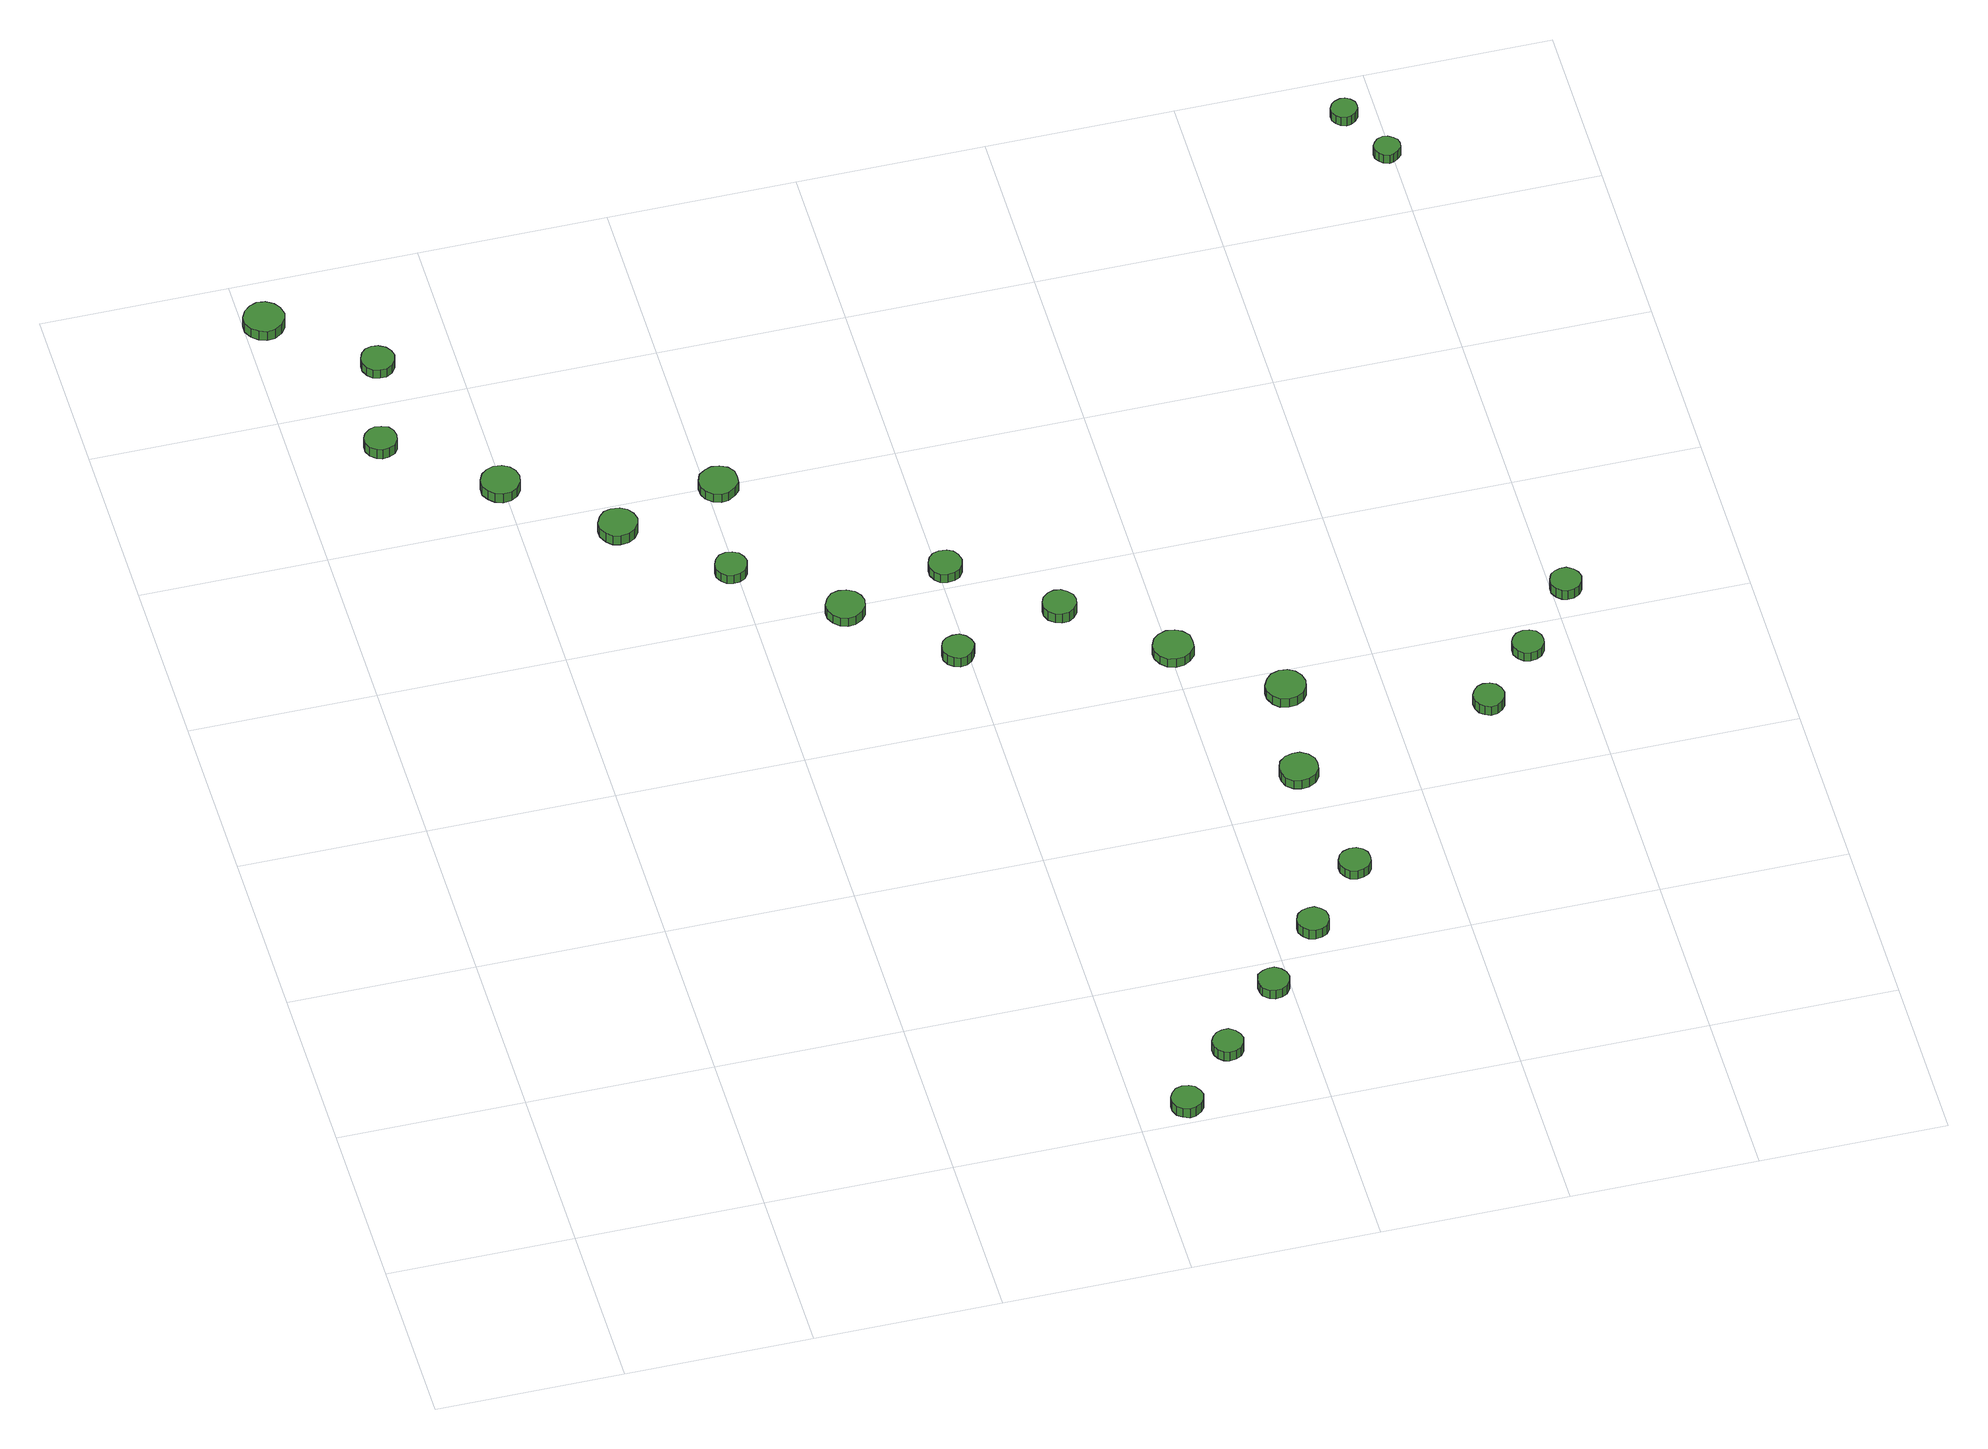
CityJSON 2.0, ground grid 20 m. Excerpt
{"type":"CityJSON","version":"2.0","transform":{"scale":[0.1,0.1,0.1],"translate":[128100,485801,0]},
"CityObjects":{
"tree1":{"type":"SolitaryVegetationObject","attributes":{"function":"something"},"geometry":[{"type":"MultiSurface","lod":"1","boundaries":[[[0,1,2,3,4,5,6,7,8,9,10,11,12,13,14]],[[15,16,17,18,19,20,21,22,23,24,25,26,27,28,29]],[[0,29,28,1]],[[1,28,27,2]],[[2,27,26,3]],[[3,26,25,4]],[[4,25,24,5]],[[5,24,23,6]],[[6,23,22,7]],[[7,22,21,8]],[[8,21,20,9]],[[9,20,19,10]],[[10,19,18,11]],[[11,18,17,12]],[[12,17,16,13]],[[13,16,15,14]],[[14,15,29,0]]]}]},
"tree2":{"type":"SolitaryVegetationObject","attributes":{"function":"something"},"geometry":[{"type":"MultiSurface","lod":"1","boundaries":[[[30,31,32,33,34,35,36,37,38,39,40,41,42,43,44]],[[45,46,47,48,49,50,51,52,53,54,55,56,57,58,59]],[[30,59,58,31]],[[31,58,57,32]],[[32,57,56,33]],[[33,56,55,34]],[[34,55,54,35]],[[35,54,53,36]],[[36,53,52,37]],[[37,52,51,38]],[[38,51,50,39]],[[39,50,49,40]],[[40,49,48,41]],[[41,48,47,42]],[[42,47,46,43]],[[43,46,45,44]],[[44,45,59,30]]]}]},
"tree3":{"type":"SolitaryVegetationObject","attributes":{"function":"something"},"geometry":[{"type":"MultiSurface","lod":"1","boundaries":[[[60,61,62,63,64,65,66,67,68,69,70,71,72,73,74]],[[75,76,77,78,79,80,81,82,83,84,85,86,87,88,89]],[[60,89,88,61]],[[61,88,87,62]],[[62,87,86,63]],[[63,86,85,64]],[[64,85,84,65]],[[65,84,83,66]],[[66,83,82,67]],[[67,82,81,68]],[[68,81,80,69]],[[69,80,79,70]],[[70,79,78,71]],[[71,78,77,72]],[[72,77,76,73]],[[73,76,75,74]],[[74,75,89,60]]]}]},
"tree4":{"type":"SolitaryVegetationObject","attributes":{"function":"something"},"geometry":[{"type":"MultiSurface","lod":"1","boundaries":[[[90,91,92,93,94,95,96,97,98,99,100,101,102,103,104]],[[105,106,107,108,109,110,111,112,113,114,115,116,117,118,119]],[[90,119,118,91]],[[91,118,117,92]],[[92,117,116,93]],[[93,116,115,94]],[[94,115,114,95]],[[95,114,113,96]],[[96,113,112,97]],[[97,112,111,98]],[[98,111,110,99]],[[99,110,109,100]],[[100,109,108,101]],[[101,108,107,102]],[[102,107,106,103]],[[103,106,105,104]],[[104,105,119,90]]]}]},
"tree5":{"type":"SolitaryVegetationObject","attributes":{"function":"something"},"geometry":[{"type":"MultiSurface","lod":"1","boundaries":[[[120,121,122,123,124,125,126,127,128,129,130,131,132,133,134]],[[135,136,137,138,139,140,141,142,143,144,145,146,147,148,149]],[[120,149,148,121]],[[121,148,147,122]],[[122,147,146,123]],[[123,146,145,124]],[[124,145,144,125]],[[125,144,143,126]],[[126,143,142,127]],[[127,142,141,128]],[[128,141,140,129]],[[129,140,139,130]],[[130,139,138,131]],[[131,138,137,132]],[[132,137,136,133]],[[133,136,135,134]],[[134,135,149,120]]]}]},
"tree6":{"type":"SolitaryVegetationObject","attributes":{"function":"something"},"geometry":[{"type":"MultiSurface","lod":"1","boundaries":[[[150,151,152,153,154,155,156,157,158,159,160,161,162,163,164]],[[165,166,167,168,169,170,171,172,173,174,175,176,177,178,179]],[[150,179,178,151]],[[151,178,177,152]],[[152,177,176,153]],[[153,176,175,154]],[[154,175,174,155]],[[155,174,173,156]],[[156,173,172,157]],[[157,172,171,158]],[[158,171,170,159]],[[159,170,169,160]],[[160,169,168,161]],[[161,168,167,162]],[[162,167,166,163]],[[163,166,165,164]],[[164,165,179,150]]]}]},
"tree7":{"type":"SolitaryVegetationObject","attributes":{"function":"something"},"geometry":[{"type":"MultiSurface","lod":"1","boundaries":[[[180,181,182,183,184,185,186,187,188,189,190,191,192,193,194]],[[195,196,197,198,199,200,201,202,203,204,205,206,207,208,209]],[[180,209,208,181]],[[181,208,207,182]],[[182,207,206,183]],[[183,206,205,184]],[[184,205,204,185]],[[185,204,203,186]],[[186,203,202,187]],[[187,202,201,188]],[[188,201,200,189]],[[189,200,199,190]],[[190,199,198,191]],[[191,198,197,192]],[[192,197,196,193]],[[193,196,195,194]],[[194,195,209,180]]]}]},
"tree8":{"type":"SolitaryVegetationObject","attributes":{"function":"something"},"geometry":[{"type":"MultiSurface","lod":"1","boundaries":[[[210,211,212,213,214,215,216,217,218,219,220,221,222,223,224]],[[225,226,227,228,229,230,231,232,233,234,235,236,237,238,239]],[[210,239,238,211]],[[211,238,237,212]],[[212,237,236,213]],[[213,236,235,214]],[[214,235,234,215]],[[215,234,233,216]],[[216,233,232,217]],[[217,232,231,218]],[[218,231,230,219]],[[219,230,229,220]],[[220,229,228,221]],[[221,228,227,222]],[[222,227,226,223]],[[223,226,225,224]],[[224,225,239,210]]]}]},
"tree9":{"type":"SolitaryVegetationObject","attributes":{"function":"something"},"geometry":[{"type":"MultiSurface","lod":"1","boundaries":[[[240,241,242,243,244,245,246,247,248,249,250,251,252,253,254]],[[255,256,257,258,259,260,261,262,263,264,265,266,267,268,269]],[[240,269,268,241]],[[241,268,267,242]],[[242,267,266,243]],[[243,266,265,244]],[[244,265,264,245]],[[245,264,263,246]],[[246,263,262,247]],[[247,262,261,248]],[[248,261,260,249]],[[249,260,259,250]],[[250,259,258,251]],[[251,258,257,252]],[[252,257,256,253]],[[253,256,255,254]],[[254,255,269,240]]]}]},
"tree10":{"type":"SolitaryVegetationObject","attributes":{"function":"something"},"geometry":[{"type":"MultiSurface","lod":"1","boundaries":[[[270,271,272,273,274,275,276,277,278,279,280,281,282,283,284]],[[285,286,287,288,289,290,291,292,293,294,295,296,297,298,299]],[[270,299,298,271]],[[271,298,297,272]],[[272,297,296,273]],[[273,296,295,274]],[[274,295,294,275]],[[275,294,293,276]],[[276,293,292,277]],[[277,292,291,278]],[[278,291,290,279]],[[279,290,289,280]],[[280,289,288,281]],[[281,288,287,282]],[[282,287,286,283]],[[283,286,285,284]],[[284,285,299,270]]]}]},
"tree11":{"type":"SolitaryVegetationObject","attributes":{"function":"something"},"geometry":[{"type":"MultiSurface","lod":"1","boundaries":[[[300,301,302,303,304,305,306,307,308,309,310,311,312,313,314]],[[315,316,317,318,319,320,321,322,323,324,325,326,327,328,329]],[[300,329,328,301]],[[301,328,327,302]],[[302,327,326,303]],[[303,326,325,304]],[[304,325,324,305]],[[305,324,323,306]],[[306,323,322,307]],[[307,322,321,308]],[[308,321,320,309]],[[309,320,319,310]],[[310,319,318,311]],[[311,318,317,312]],[[312,317,316,313]],[[313,316,315,314]],[[314,315,329,300]]]}]},
"tree12":{"type":"SolitaryVegetationObject","attributes":{"function":"something"},"geometry":[{"type":"MultiSurface","lod":"1","boundaries":[[[330,331,332,333,334,335,336,337,338,339,340,341,342,343,344]],[[345,346,347,348,349,350,351,352,353,354,355,356,357,358,359]],[[330,359,358,331]],[[331,358,357,332]],[[332,357,356,333]],[[333,356,355,334]],[[334,355,354,335]],[[335,354,353,336]],[[336,353,352,337]],[[337,352,351,338]],[[338,351,350,339]],[[339,350,349,340]],[[340,349,348,341]],[[341,348,347,342]],[[342,347,346,343]],[[343,346,345,344]],[[344,345,359,330]]]}]},
"tree13":{"type":"SolitaryVegetationObject","attributes":{"function":"something"},"geometry":[{"type":"MultiSurface","lod":"1","boundaries":[[[360,361,362,363,364,365,366,367,368,369,370,371,372,373,374]],[[375,376,377,378,379,380,381,382,383,384,385,386,387,388,389]],[[360,389,388,361]],[[361,388,387,362]],[[362,387,386,363]],[[363,386,385,364]],[[364,385,384,365]],[[365,384,383,366]],[[366,383,382,367]],[[367,382,381,368]],[[368,381,380,369]],[[369,380,379,370]],[[370,379,378,371]],[[371,378,377,372]],[[372,377,376,373]],[[373,376,375,374]],[[374,375,389,360]]]}]},
"tree14":{"type":"SolitaryVegetationObject","attributes":{"function":"something"},"geometry":[{"type":"MultiSurface","lod":"1","boundaries":[[[390,391,392,393,394,395,396,397,398,399,400,401,402,403,404]],[[405,406,407,408,409,410,411,412,413,414,415,416,417,418,419]],[[390,419,418,391]],[[391,418,417,392]],[[392,417,416,393]],[[393,416,415,394]],[[394,415,414,395]],[[395,414,413,396]],[[396,413,412,397]],[[397,412,411,398]],[[398,411,410,399]],[[399,410,409,400]],[[400,409,408,401]],[[401,408,407,402]],[[402,407,406,403]],[[403,406,405,404]],[[404,405,419,390]]]}]},
"tree15":{"type":"SolitaryVegetationObject","attributes":{"function":"something"},"geometry":[{"type":"MultiSurface","lod":"1","boundaries":[[[420,421,422,423,424,425,426,427,428,429,430,431,432,433,434]],[[435,436,437,438,439,440,441,442,443,444,445,446,447,448,449]],[[420,449,448,421]],[[421,448,447,422]],[[422,447,446,423]],[[423,446,445,424]],[[424,445,444,425]],[[425,444,443,426]],[[426,443,442,427]],[[427,442,441,428]],[[428,441,440,429]],[[429,440,439,430]],[[430,439,438,431]],[[431,438,437,432]],[[432,437,436,433]],[[433,436,435,434]],[[434,435,449,420]]]}]},
"tree16":{"type":"SolitaryVegetationObject","attributes":{"function":"something"},"geometry":[{"type":"MultiSurface","lod":"1","boundaries":[[[450,451,452,453,454,455,456,457,458,459,460,461,462,463,464]],[[465,466,467,468,469,470,471,472,473,474,475,476,477,478,479]],[[450,479,478,451]],[[451,478,477,452]],[[452,477,476,453]],[[453,476,475,454]],[[454,475,474,455]],[[455,474,473,456]],[[456,473,472,457]],[[457,472,471,458]],[[458,471,470,459]],[[459,470,469,460]],[[460,469,468,461]],[[461,468,467,462]],[[462,467,466,463]],[[463,466,465,464]],[[464,465,479,450]]]}]},
"tree17":{"type":"SolitaryVegetationObject","attributes":{"function":"something"},"geometry":[{"type":"MultiSurface","lod":"1","boundaries":[[[480,481,482,483,484,485,486,487,488,489,490,491,492,493,494]],[[495,496,497,498,499,500,501,502,503,504,505,506,507,508,509]],[[480,509,508,481]],[[481,508,507,482]],[[482,507,506,483]],[[483,506,505,484]],[[484,505,504,485]],[[485,504,503,486]],[[486,503,502,487]],[[487,502,501,488]],[[488,501,500,489]],[[489,500,499,490]],[[490,499,498,491]],[[491,498,497,492]],[[492,497,496,493]],[[493,496,495,494]],[[494,495,509,480]]]}]},
"tree18":{"type":"SolitaryVegetationObject","attributes":{"function":"something"},"geometry":[{"type":"MultiSurface","lod":"1","boundaries":[[[510,511,512,513,514,515,516,517,518,519,520,521,522,523,524]],[[525,526,527,528,529,530,531,532,533,534,535,536,537,538,539]],[[510,539,538,511]],[[511,538,537,512]],[[512,537,536,513]],[[513,536,535,514]],[[514,535,534,515]],[[515,534,533,516]],[[516,533,532,517]],[[517,532,531,518]],[[518,531,530,519]],[[519,530,529,520]],[[520,529,528,521]],[[521,528,527,522]],[[522,527,526,523]],[[523,526,525,524]],[[524,525,539,510]]]}]},
"tree19":{"type":"SolitaryVegetationObject","attributes":{"function":"something"},"geometry":[{"type":"MultiSurface","lod":"1","boundaries":[[[540,541,542,543,544,545,546,547,548,549,550,551,552,553,554]],[[555,556,557,558,559,560,561,562,563,564,565,566,567,568,569]],[[540,569,568,541]],[[541,568,567,542]],[[542,567,566,543]],[[543,566,565,544]],[[544,565,564,545]],[[545,564,563,546]],[[546,563,562,547]],[[547,562,561,548]],[[548,561,560,549]],[[549,560,559,550]],[[550,559,558,551]],[[551,558,557,552]],[[552,557,556,553]],[[553,556,555,554]],[[554,555,569,540]]]}]},
"tree20":{"type":"SolitaryVegetationObject","attributes":{"function":"something"},"geometry":[{"type":"MultiSurface","lod":"1","boundaries":[[[570,571,572,573,574,575,576,577,578,579,580,581,582,583,584]],[[585,586,587,588,589,590,591,592,593,594,595,596,597,598,599]],[[570,599,598,571]],[[571,598,597,572]],[[572,597,596,573]],[[573,596,595,574]],[[574,595,594,575]],[[575,594,593,576]],[[576,593,592,577]],[[577,592,591,578]],[[578,591,590,579]],[[579,590,589,580]],[[580,589,588,581]],[[581,588,587,582]],[[582,587,586,583]],[[583,586,585,584]],[[584,585,599,570]]]}]},
"tree21":{"type":"SolitaryVegetationObject","attributes":{"function":"something"},"geometry":[{"type":"MultiSurface","lod":"1","boundaries":[[[600,601,602,603,604,605,606,607,608,609,610,611,612,613,614]],[[615,616,617,618,619,620,621,622,623,624,625,626,627,628,629]],[[600,629,628,601]],[[601,628,627,602]],[[602,627,626,603]],[[603,626,625,604]],[[604,625,624,605]],[[605,624,623,606]],[[606,623,622,607]],[[607,622,621,608]],[[608,621,620,609]],[[609,620,619,610]],[[610,619,618,611]],[[611,618,617,612]],[[612,617,616,613]],[[613,616,615,614]],[[614,615,629,600]]]}]},
"tree22":{"type":"SolitaryVegetationObject","attributes":{"function":"something"},"geometry":[{"type":"MultiSurface","lod":"1","boundaries":[[[630,631,632,633,634,635,636,637,638,639,640,641,642,643,644]],[[645,646,647,648,649,650,651,652,653,654,655,656,657,658,659]],[[630,659,658,631]],[[631,658,657,632]],[[632,657,656,633]],[[633,656,655,634]],[[634,655,654,635]],[[635,654,653,636]],[[636,653,652,637]],[[637,652,651,638]],[[638,651,650,639]],[[639,650,649,640]],[[640,649,648,641]],[[641,648,647,642]],[[642,647,646,643]],[[643,646,645,644]],[[644,645,659,630]]]}]},
"tree23":{"type":"SolitaryVegetationObject","attributes":{"function":"something"},"geometry":[{"type":"MultiSurface","lod":"1","boundaries":[[[660,661,662,663,664,665,666,667,668,669,670,671,672,673,674]],[[675,676,677,678,679,680,681,682,683,684,685,686,687,688,689]],[[660,689,688,661]],[[661,688,687,662]],[[662,687,686,663]],[[663,686,685,664]],[[664,685,684,665]],[[665,684,683,666]],[[666,683,682,667]],[[667,682,681,668]],[[668,681,680,669]],[[669,680,679,670]],[[670,679,678,671]],[[671,678,677,672]],[[672,677,676,673]],[[673,676,675,674]],[[674,675,689,660]]]}]},
"tree24":{"type":"SolitaryVegetationObject","attributes":{"function":"something"},"geometry":[{"type":"MultiSurface","lod":"1","boundaries":[[[690,691,692,693,694,695,696,697,698,699,700,701,702,703,704]],[[705,706,707,708,709,710,711,712,713,714,715,716,717,718,719]],[[690,719,718,691]],[[691,718,717,692]],[[692,717,716,693]],[[693,716,715,694]],[[694,715,714,695]],[[695,714,713,696]],[[696,713,712,697]],[[697,712,711,698]],[[698,711,710,699]],[[699,710,709,700]],[[700,709,708,701]],[[701,708,707,702]],[[702,707,706,703]],[[703,706,705,704]],[[704,705,719,690]]]}]}
},
"vertices":[
[43,1339,17],[41,1348,17],[36,1355,17],[28,1360,17],[19,1361,17],[11,1358,17],[4,1352,17],[0,1344,17],[0,1335,17],[4,1327,17],[11,1321,17],[19,1318,17],[28,1319,17],[36,1324,17],[41,1331,17],[41,1331,4],[36,1324,4],[28,1319,4],[19,1318,4],[11,1321,4],[4,1327,4],[0,1335,4],[0,1344,4],[4,1352,4],[11,1358,4],[19,1361,4],[28,1360,4],[36,1355,4],[41,1348,4],[43,1339,4],
[110,1142,17],[109,1149,17],[105,1155,17],[98,1158,17],[91,1159,17],[85,1157,17],[79,1152,17],[76,1146,17],[76,1139,17],[79,1132,17],[85,1127,17],[91,1125,17],[98,1126,17],[105,1129,17],[109,1135,17],[109,1135,4],[105,1129,4],[98,1126,4],[91,1125,4],[85,1127,4],[79,1132,4],[76,1139,4],[76,1146,4],[79,1152,4],[85,1157,4],[91,1159,4],[98,1158,4],[105,1155,4],[109,1149,4],[110,1142,4],
[137,1253,17],[135,1260,17],[131,1266,17],[124,1270,17],[117,1271,17],[110,1269,17],[105,1264,17],[102,1257,17],[102,1250,17],[105,1243,17],[110,1238,17],[117,1236,17],[124,1236,17],[131,1240,17],[135,1246,17],[135,1246,5],[131,1240,5],[124,1236,5],[117,1236,5],[110,1238,5],[105,1243,5],[102,1250,5],[102,1257,5],[105,1264,5],[110,1269,5],[117,1271,5],[124,1270,5],[131,1266,5],[135,1260,5],[137,1253,5],
[217,1053,18],[215,1061,18],[210,1068,18],[203,1072,18],[194,1073,18],[186,1070,18],[180,1065,18],[176,1057,18],[176,1048,18],[180,1041,18],[186,1035,18],[194,1032,18],[203,1033,18],[210,1037,18],[215,1044,18],[215,1044,5],[210,1037,5],[203,1033,5],[194,1032,5],[186,1035,5],[180,1041,5],[176,1048,5],[176,1057,5],[180,1065,5],[186,1070,5],[194,1073,5],[203,1072,5],[210,1068,5],[215,1061,5],[217,1053,5],
[318,963,19],[316,971,19],[311,978,19],[304,982,19],[295,983,19],[287,981,19],[281,975,19],[277,967,19],[277,959,19],[281,951,19],[287,945,19],[295,943,19],[304,944,19],[311,948,19],[316,955,19],[316,955,6],[311,948,6],[304,944,6],[295,943,6],[287,945,6],[281,951,6],[277,959,6],[277,967,6],[281,975,6],[287,981,6],[295,983,6],[304,982,6],[311,978,6],[316,971,6],[318,963,6],
[412,878,17],[410,885,17],[406,891,17],[400,894,17],[393,895,17],[386,893,17],[381,888,17],[378,881,17],[378,874,17],[381,868,17],[386,863,17],[393,861,17],[400,862,17],[406,865,17],[410,871,17],[410,871,5],[406,865,5],[400,862,5],[393,861,5],[386,863,5],[381,868,5],[378,874,5],[378,881,5],[381,888,5],[386,893,5],[393,895,5],[400,894,5],[406,891,5],[410,885,5],[412,878,5],
[671,23,18],[669,30,18],[665,36,18],[659,39,18],[652,40,18],[645,38,18],[640,33,18],[637,27,18],[637,20,18],[640,13,18],[645,9,18],[652,6,18],[659,7,18],[665,11,18],[669,16,18],[669,16,5],[665,11,5],[659,7,5],[652,6,5],[645,9,5],[640,13,5],[637,20,5],[637,27,5],[640,33,5],[645,38,5],[652,40,5],[659,39,5],[665,36,5],[669,30,5],[671,23,5],
[432,996,18],[431,1004,18],[426,1011,18],[418,1015,18],[410,1016,18],[402,1013,18],[395,1008,18],[392,1000,18],[392,991,18],[395,984,18],[402,978,18],[410,975,18],[418,976,18],[426,981,18],[431,987,18],[431,987,6],[426,981,6],[418,976,6],[410,975,6],[402,978,6],[395,984,6],[392,991,6],[392,1000,6],[395,1008,6],[402,1013,6],[410,1016,6],[418,1015,6],[426,1011,6],[431,1004,6],[432,996,6],
[514,793,17],[512,801,17],[507,808,17],[499,812,17],[491,813,17],[483,811,17],[477,805,17],[473,797,17],[473,789,17],[477,781,17],[483,775,17],[491,772,17],[499,773,17],[507,778,17],[512,784,17],[512,784,5],[507,778,5],[499,773,5],[491,772,5],[483,775,5],[477,781,5],[473,789,5],[473,797,5],[477,805,5],[483,811,5],[491,813,5],[499,812,5],[507,808,5],[512,801,5],[514,793,5],
[731,91,18],[729,97,18],[725,103,18],[719,107,18],[712,107,18],[706,105,18],[701,100,18],[698,94,18],[698,87,18],[701,81,18],[706,76,18],[712,74,18],[719,75,18],[725,78,18],[729,84,18],[729,84,5],[725,78,5],[719,75,5],[712,74,5],[706,76,5],[701,81,5],[698,87,5],[698,94,5],[701,100,5],[706,105,5],[712,107,5],[719,107,5],[725,103,5],[729,97,5],[731,91,5],
[607,705,17],[605,712,17],[601,718,17],[595,722,17],[588,722,17],[581,720,17],[576,716,17],[573,709,17],[573,702,17],[576,695,17],[581,691,17],[588,688,17],[595,689,17],[601,693,17],[605,699,17],[605,699,4],[601,693,4],[595,689,4],[588,688,4],[581,691,4],[576,695,4],[573,702,4],[573,709,4],[576,716,4],[581,720,4],[588,722,4],[595,722,4],[601,718,4],[605,712,4],[607,705,4],
[799,165,17],[797,172,17],[793,177,17],[787,181,17],[780,181,17],[774,179,17],[768,175,17],[766,168,17],[766,161,17],[768,155,17],[774,150,17],[780,148,17],[787,149,17],[793,152,17],[797,158,17],[797,158,5],[793,152,5],[787,149,5],[780,148,5],[774,150,5],[768,155,5],[766,161,5],[766,168,5],[768,175,5],[774,179,5],[780,181,5],[787,181,5],[793,177,5],[797,172,5],[799,165,5],
[625,824,17],[623,832,17],[619,838,17],[613,841,17],[605,842,17],[598,840,17],[593,835,17],[590,828,17],[590,821,17],[593,814,17],[598,809,17],[605,807,17],[613,808,17],[619,811,17],[623,817,17],[623,817,5],[619,811,5],[613,808,5],[605,807,5],[598,809,5],[593,814,5],[590,821,5],[590,828,5],[593,835,5],[598,840,5],[605,842,5],[613,841,5],[619,838,5],[623,832,5],[625,824,5],
[859,237,18],[858,244,18],[854,249,18],[848,253,18],[841,253,18],[834,251,18],[829,247,18],[826,240,18],[826,233,18],[829,227,18],[834,222,18],[841,220,18],[848,221,18],[854,224,18],[858,230,18],[858,230,5],[854,224,5],[848,221,5],[841,220,5],[834,222,5],[829,227,5],[826,233,5],[826,240,5],[829,247,5],[834,251,5],[841,253,5],[848,253,5],[854,249,5],[858,244,5],[859,237,5],
[723,738,19],[722,745,19],[717,751,19],[711,755,19],[704,756,19],[697,754,19],[691,749,19],[688,742,19],[688,735,19],[691,728,19],[697,723,19],[704,721,19],[711,721,19],[717,725,19],[722,731,19],[722,731,6],[717,725,6],[711,721,6],[704,721,6],[697,723,6],[691,728,6],[688,735,6],[688,742,6],[691,749,6],[697,754,6],[704,756,6],[711,755,6],[717,751,6],[722,745,6],[723,738,6],
[922,309,17],[921,316,17],[917,321,17],[911,325,17],[904,325,17],[897,323,17],[892,319,17],[889,312,17],[889,305,17],[892,299,17],[897,294,17],[904,292,17],[911,293,17],[917,296,17],[921,302,17],[921,302,5],[917,296,5],[911,293,5],[904,292,5],[897,294,5],[892,299,5],[889,305,5],[889,312,5],[892,319,5],[897,323,5],[904,325,5],[911,325,5],[917,321,5],[921,316,5],[922,309,5],
[824,652,17],[823,661,17],[817,668,17],[810,672,17],[801,673,17],[792,670,17],[786,665,17],[782,656,17],[782,648,17],[786,640,17],[792,634,17],[801,631,17],[810,632,17],[817,636,17],[823,643,17],[823,643,5],[817,636,5],[810,632,5],[801,631,5],[792,634,5],[786,640,5],[782,648,5],[782,656,5],[786,665,5],[792,670,5],[801,673,5],[810,672,5],[817,668,5],[823,661,5],[824,652,5],
[903,449,19],[902,457,19],[897,464,19],[889,469,19],[881,469,19],[873,467,19],[866,461,19],[863,453,19],[863,445,19],[866,437,19],[873,431,19],[881,429,19],[889,430,19],[897,434,19],[902,441,19],[902,441,7],[897,434,7],[889,430,7],[881,429,7],[873,431,7],[866,437,7],[863,445,7],[863,453,7],[866,461,7],[873,467,7],[881,469,7],[889,469,7],[897,464,7],[902,457,7],[903,449,7],
[921,567,18],[919,576,18],[914,583,18],[907,587,18],[898,588,18],[889,585,18],[883,579,18],[879,571,18],[879,563,18],[883,554,18],[889,548,18],[898,546,18],[907,547,18],[914,551,18],[919,558,18],[919,558,6],[914,551,6],[907,547,6],[898,546,6],[889,548,6],[883,554,6],[879,563,6],[879,571,6],[883,579,6],[889,585,6],[898,588,6],[907,587,6],[914,583,6],[919,576,6],[921,567,6],
[1114,499,19],[1112,506,19],[1108,512,19],[1102,515,19],[1095,516,19],[1089,514,19],[1084,509,19],[1081,503,19],[1081,496,19],[1084,489,19],[1089,485,19],[1095,482,19],[1102,483,19],[1108,487,19],[1112,492,19],[1112,492,6],[1108,487,6],[1102,483,6],[1095,482,6],[1089,485,6],[1084,489,6],[1081,496,6],[1081,503,6],[1084,509,6],[1089,514,6],[1095,516,6],[1102,515,6],[1108,512,6],[1112,506,6],[1114,499,6],
[1172,564,17],[1171,571,17],[1167,577,17],[1161,580,17],[1154,581,17],[1147,579,17],[1142,574,17],[1139,568,17],[1139,561,17],[1142,555,17],[1147,550,17],[1154,548,17],[1161,549,17],[1167,552,17],[1171,558,17],[1171,558,5],[1167,552,5],[1161,549,5],[1154,548,5],[1147,550,5],[1142,555,5],[1139,561,5],[1139,568,5],[1142,574,5],[1147,579,5],[1154,581,5],[1161,580,5],[1167,577,5],[1171,571,5],[1172,564,5],
[1232,640,18],[1230,647,18],[1226,652,18],[1220,656,18],[1213,656,18],[1207,654,18],[1202,650,18],[1199,643,18],[1199,636,18],[1202,630,18],[1207,625,18],[1213,623,18],[1220,624,18],[1226,627,18],[1230,633,18],[1230,633,5],[1226,627,5],[1220,624,5],[1213,623,5],[1207,625,5],[1202,630,5],[1199,636,5],[1199,643,5],[1202,650,5],[1207,654,5],[1213,656,5],[1220,656,5],[1226,652,5],[1230,647,5],[1232,640,5],
[1179,1344,21],[1178,1350,21],[1174,1355,21],[1169,1358,21],[1164,1358,21],[1158,1356,21],[1154,1353,21],[1151,1347,21],[1151,1341,21],[1154,1336,21],[1158,1332,21],[1164,1330,21],[1169,1331,21],[1174,1334,21],[1178,1339,21],[1178,1339,9],[1174,1334,9],[1169,1331,9],[1164,1330,9],[1158,1332,9],[1154,1336,9],[1151,1341,9],[1151,1347,9],[1154,1353,9],[1158,1356,9],[1164,1358,9],[1169,1358,9],[1174,1355,9],[1178,1350,9],[1179,1344,9],
[1208,1282,20],[1207,1288,20],[1203,1292,20],[1198,1295,20],[1193,1296,20],[1187,1294,20],[1183,1290,20],[1180,1285,20],[1180,1279,20],[1183,1274,20],[1187,1270,20],[1193,1268,20],[1198,1269,20],[1203,1272,20],[1207,1276,20],[1207,1276,8],[1203,1272,8],[1198,1269,8],[1193,1268,8],[1187,1270,8],[1183,1274,8],[1180,1279,8],[1180,1285,8],[1183,1290,8],[1187,1294,8],[1193,1296,8],[1198,1295,8],[1203,1292,8],[1207,1288,8],[1208,1282,8]
]}
